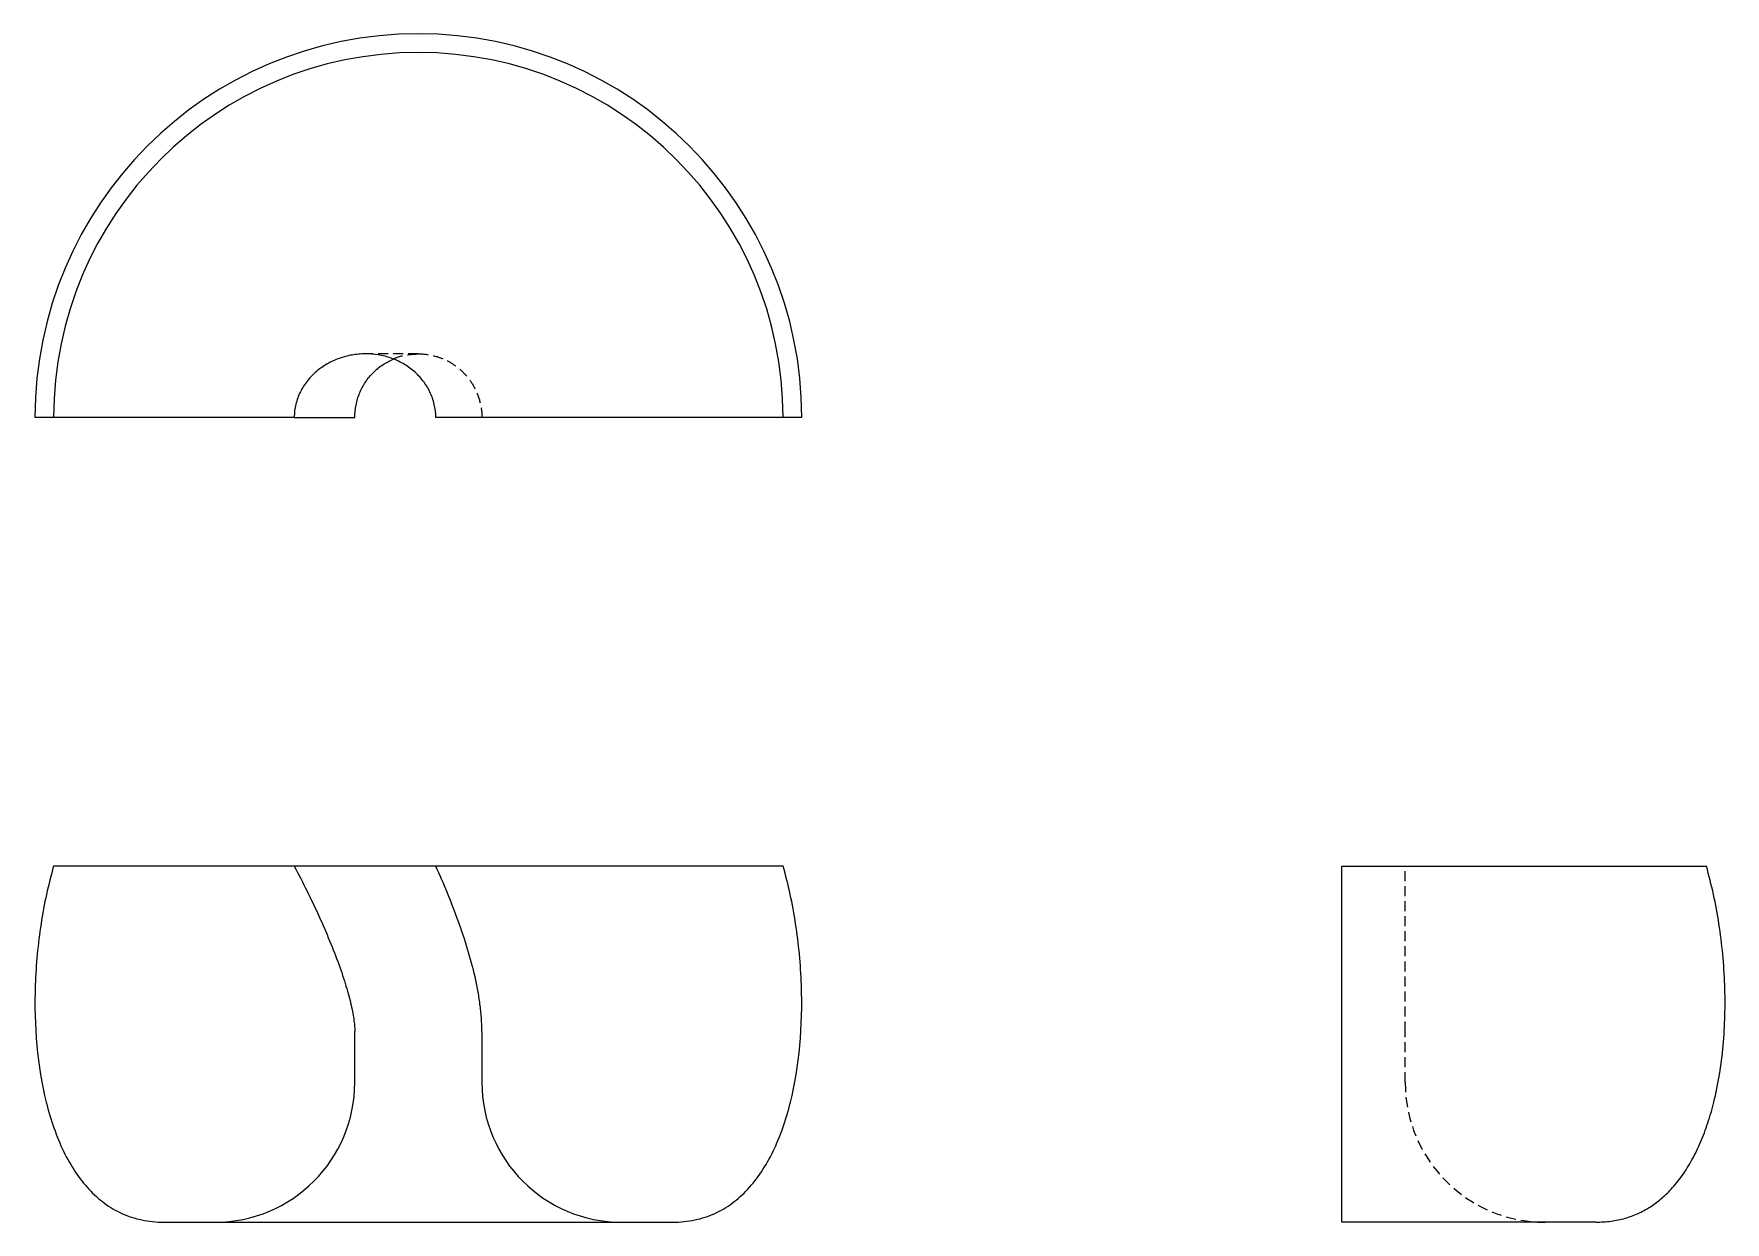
# Model space of a CAD drawing. Header units: millimetres. Extents: x 33 to 248, y 32 to 183.
import ezdxf

# ---------------------------------------------------------------- set-up
doc = ezdxf.new("R2010")
doc.units = ezdxf.units.MM
doc.linetypes.add('HIDDEN', pattern=[1.905, 1.27, -0.635])

msp = doc.modelspace()

# ---------------------------------------------------------------- linework, layer by layer
at = {"color": 7, "linetype": 'Continuous', "lineweight": 25}
for p, q in [((66.04, 133.92), (35.51, 133.92)), ((128.05, 133.92), (84, 133.92)), ((66.04, 77.02), (35.51, 77.02)), ((128.05, 77.02), (84, 77.02)), ((198.92, 77.02), (245.19, 77.02)), ((73.72, 49.61), (73.72, 56.06)), ((89.84, 56.06), (89.84, 49.61)), ((49.53, 31.88), (55.98, 31.88)), ((55.98, 31.88), (107.58, 31.88)), ((107.58, 31.88), (114.03, 31.88)), ((231.16, 31.88), (198.92, 31.88))]:
    msp.add_line(p, q, dxfattribs=at)
at = {"color": 7, "linetype": 'HIDDEN', "lineweight": 18}
msp.add_line((206.98, 49.61), (206.98, 56.06), dxfattribs=at)
at = {"color": 7, "linetype": 'Continuous', "lineweight": 25}
for centre, radius, start, end in [((81.78, 133.92), 48.64, 0.0005, 179.9996), ((81.78, 133.92), 46.27, 0, 180), ((55.98, 49.61), 17.74, 270, 0), ((107.58, 49.61), 17.74, 180, 270)]:
    msp.add_arc(centre, radius, start, end, dxfattribs=at)
at = {"color": 7, "linetype": 'HIDDEN', "lineweight": 18}
msp.add_arc((224.71, 49.61), 17.74, 180, 270, dxfattribs=at)
at = {"color": 7, "linetype": 'Continuous', "lineweight": 25}
for points, knots in [([(84, 133.92), (84, 134.48), (83.93, 135.03), (83.68, 136.12), (83.49, 136.65), (83.01, 137.66), (82.72, 138.13), (82.02, 139.02), (81.64, 139.42), (80.79, 140.15), (80.32, 140.47), (79.35, 141.02), (78.85, 141.25), (78.05, 141.53), (77.78, 141.61), (77.24, 141.75), (76.97, 141.8), (76.15, 141.94), (75.59, 141.98), (74.75, 141.98), (74.47, 141.96), (73.91, 141.91), (73.64, 141.88), (72.82, 141.73), (72.28, 141.59), (71.49, 141.31), (71.23, 141.2), (70.72, 140.97), (70.47, 140.84), (69.75, 140.43), (69.29, 140.12), (68.65, 139.57), (68.44, 139.38), (68.06, 138.98), (67.87, 138.77), (67.36, 138.12), (67.06, 137.66), (66.56, 136.65), (66.37, 136.12), (66.17, 135.31), (66.12, 135.04), (66.06, 134.48), (66.04, 134.2), (66.04, 133.92)], [0, 0, 0, 0, 0.0625, 0.0625, 0.125, 0.125, 0.1875, 0.1875, 0.25, 0.25, 0.3125, 0.3125, 0.375, 0.375, 0.40625, 0.40625, 0.4375, 0.4375, 0.5, 0.5, 0.53125, 0.53125, 0.5625, 0.5625, 0.625, 0.625, 0.65625, 0.65625, 0.6875, 0.6875, 0.75, 0.75, 0.78125, 0.78125, 0.8125, 0.8125, 0.875, 0.875, 0.9375, 0.9375, 0.96875, 0.96875, 1, 1, 1, 1]), ([(73.72, 133.92), (73.75, 134.44), (73.81, 135.5), (74.29, 137.02), (75.03, 138.42), (76.05, 139.65), (77.23, 140.65), (78.15, 141.09), (78.59, 141.31)], [0, 0, 0, 0, 0.16883, 0.337659, 0.506489, 0.675319, 0.844148, 1, 1, 1, 1]), ([(35.51, 133.92), (35.19, 133.92), (34.55, 133.92), (33.88, 133.92), (33.41, 133.92), (33.16, 133.92), (33.17, 133.92), (33.17, 133.92)], [0, 0, 0, 0, 0.210513, 0.427309, 0.648061, 0.870235, 1, 1, 1, 1]), ([(66.04, 133.92), (67.16, 133.92), (68.22, 133.92), (69.16, 133.92), (69.65, 133.92), (70.1, 133.92), (70.52, 133.92), (70.95, 133.92), (71.33, 133.92), (71.68, 133.92), (72.03, 133.92), (72.34, 133.92), (72.6, 133.92), (72.86, 133.92), (73.08, 133.92), (73.25, 133.92), (73.33, 133.92), (73.41, 133.92), (73.47, 133.92), (73.53, 133.92), (73.58, 133.92), (73.61, 133.92), (73.65, 133.92), (73.68, 133.92), (73.7, 133.92), (73.71, 133.92), (73.72, 133.92), (73.72, 133.92)], [0.852794, 0.852794, 0.852794, 0.852794, 0.8889331, 0.8889331, 0.8889331, 0.9074442, 0.9074442, 0.9074442, 0.9259554, 0.9259554, 0.9259554, 0.9444665, 0.9444665, 0.9444665, 0.9629777, 0.9629777, 0.9629777, 0.9722333, 0.9722333, 0.9722333, 0.9814888, 0.9814888, 0.9814888, 0.9907444, 0.9907444, 0.9907444, 1, 1, 1, 1]), ([(130.39, 133.92), (130.39, 133.92), (130.39, 133.92), (130.14, 133.92), (129.68, 133.92), (129.02, 133.92), (128.37, 133.92), (128.05, 133.92)], [0, 0, 0, 0, 0.145472, 0.357642, 0.569811, 0.784916, 1, 1, 1, 1]), ([(35.51, 77.02), (35.18, 75.86), (34.88, 74.66), (34.34, 72.22), (34.11, 70.97), (33.52, 67.16), (33.28, 64.56), (33, 56.77), (33.44, 51.61), (35.14, 44.82), (35.87, 42.73), (37.68, 39), (38.76, 37.38), (40.61, 35.39), (41.26, 34.8), (42.66, 33.77), (43.4, 33.33), (44.97, 32.63), (45.8, 32.35), (47.58, 31.98), (48.53, 31.88), (49.53, 31.88)], [0.5141856, 0.5141856, 0.5141856, 0.5141856, 0.544549, 0.544549, 0.5749124, 0.5749124, 0.6356392, 0.6356392, 0.7570928, 0.7570928, 0.8178196, 0.8178196, 0.8785464, 0.8785464, 0.9089098, 0.9089098, 0.9392732, 0.9392732, 0.9696366, 0.9696366, 1, 1, 1, 1]), ([(66.04, 77.02), (67.16, 74.91), (68.22, 72.78), (69.16, 70.7), (69.65, 69.63), (70.1, 68.59), (70.52, 67.56), (70.95, 66.54), (71.33, 65.54), (71.68, 64.58), (72.03, 63.62), (72.34, 62.69), (72.6, 61.82), (72.86, 60.96), (73.08, 60.14), (73.25, 59.4), (73.33, 59.03), (73.41, 58.68), (73.47, 58.35), (73.53, 58.02), (73.58, 57.71), (73.61, 57.42), (73.65, 57.14), (73.68, 56.88), (73.7, 56.65), (73.71, 56.42), (73.72, 56.22), (73.72, 56.06)], [0.852794, 0.852794, 0.852794, 0.852794, 0.8889331, 0.8889331, 0.8889331, 0.9074442, 0.9074442, 0.9074442, 0.9259554, 0.9259554, 0.9259554, 0.9444665, 0.9444665, 0.9444665, 0.9629777, 0.9629777, 0.9629777, 0.9722333, 0.9722333, 0.9722333, 0.9814888, 0.9814888, 0.9814888, 0.9907444, 0.9907444, 0.9907444, 1, 1, 1, 1]), ([(84, 77.02), (84, 77.02), (83.93, 77.02), (83.68, 77.02), (83.49, 77.02), (83.01, 77.02), (82.72, 77.02), (82.02, 77.02), (81.64, 77.02), (80.79, 77.02), (80.32, 77.02), (79.35, 77.02), (78.85, 77.02), (78.05, 77.02), (77.78, 77.02), (77.24, 77.02), (76.97, 77.02), (76.15, 77.02), (75.59, 77.02), (74.75, 77.02), (74.47, 77.02), (73.91, 77.02), (73.64, 77.02), (72.82, 77.02), (72.28, 77.02), (71.49, 77.02), (71.23, 77.02), (70.72, 77.02), (70.47, 77.02), (69.75, 77.02), (69.29, 77.02), (68.65, 77.02), (68.44, 77.02), (68.06, 77.02), (67.87, 77.02), (67.36, 77.02), (67.06, 77.02), (66.56, 77.02), (66.37, 77.02), (66.17, 77.02), (66.12, 77.02), (66.06, 77.02), (66.04, 77.02), (66.04, 77.02)], [0, 0, 0, 0, 0.0625, 0.0625, 0.125, 0.125, 0.1875, 0.1875, 0.25, 0.25, 0.3125, 0.3125, 0.375, 0.375, 0.40625, 0.40625, 0.4375, 0.4375, 0.5, 0.5, 0.53125, 0.53125, 0.5625, 0.5625, 0.625, 0.625, 0.65625, 0.65625, 0.6875, 0.6875, 0.75, 0.75, 0.78125, 0.78125, 0.8125, 0.8125, 0.875, 0.875, 0.9375, 0.9375, 0.96875, 0.96875, 1, 1, 1, 1]), ([(89.84, 56.06), (89.84, 56.65), (89.82, 57.23), (89.78, 57.81), (89.74, 58.39), (89.68, 58.97), (89.6, 59.54), (89.52, 60.12), (89.43, 60.69), (89.32, 61.27), (89.22, 61.84), (89.1, 62.42), (88.97, 63), (88.7, 64.15), (88.39, 65.32), (88.03, 66.49), (87.68, 67.67), (87.28, 68.86), (86.84, 70.07), (86.41, 71.27), (85.94, 72.48), (85.43, 73.7), (84.98, 74.8), (84.5, 75.91), (84, 77.02)], [0.8907246, 0.8907246, 0.8907246, 0.8907246, 0.8999801, 0.8999801, 0.8999801, 0.9092357, 0.9092357, 0.9092357, 0.9184913, 0.9184913, 0.9184913, 0.9277469, 0.9277469, 0.9277469, 0.946258, 0.946258, 0.946258, 0.9647692, 0.9647692, 0.9647692, 0.9832803, 0.9832803, 0.9832803, 1, 1, 1, 1]), ([(114.03, 31.88), (115.03, 31.88), (115.98, 31.98), (117.76, 32.35), (118.59, 32.63), (120.16, 33.33), (120.9, 33.77), (122.3, 34.8), (122.95, 35.39), (124.8, 37.38), (125.88, 39), (127.69, 42.73), (128.43, 44.82), (130.12, 51.61), (130.56, 56.77), (130.28, 64.56), (130.04, 67.16), (129.45, 70.97), (129.22, 72.22), (128.69, 74.66), (128.39, 75.86), (128.05, 77.02)], [0, 0, 0, 0, 0.0625, 0.0625, 0.125, 0.125, 0.1875, 0.1875, 0.25, 0.25, 0.375, 0.375, 0.5, 0.5, 0.75, 0.75, 0.875, 0.875, 0.9375, 0.9375, 1, 1, 1, 1]), ([(198.92, 31.88), (198.92, 31.88), (198.92, 31.98), (198.92, 32.35), (198.92, 32.63), (198.92, 33.33), (198.92, 33.77), (198.92, 34.8), (198.92, 35.39), (198.92, 37.38), (198.92, 39), (198.92, 42.73), (198.92, 44.82), (198.92, 51.61), (198.92, 56.77), (198.92, 64.56), (198.92, 67.16), (198.92, 70.97), (198.92, 72.22), (198.92, 74.66), (198.92, 75.86), (198.92, 77.02)], [0, 0, 0, 0, 0.0625, 0.0625, 0.125, 0.125, 0.1875, 0.1875, 0.25, 0.25, 0.375, 0.375, 0.5, 0.5, 0.75, 0.75, 0.875, 0.875, 0.9375, 0.9375, 1, 1, 1, 1]), ([(231.16, 31.88), (231.81, 31.9), (233.06, 31.95), (234.86, 32.33), (236.52, 32.94), (238.05, 33.77), (239.45, 34.8), (240.84, 36.13), (242.17, 37.79), (243.41, 39.79), (244.49, 42.03), (245.41, 44.48), (246.23, 47.35), (246.9, 50.63), (247.36, 54.3), (247.57, 58.1), (247.55, 61.97), (247.3, 65.85), (246.82, 69.68), (246.14, 73.42), (245.5, 75.83), (245.19, 77.02)], [0, 0, 0, 0, 0.036293, 0.070306, 0.102953, 0.135113, 0.167551, 0.20087, 0.242602, 0.286629, 0.333133, 0.382098, 0.433367, 0.500312, 0.569881, 0.641376, 0.71403, 0.787039, 0.859581, 0.930823, 1, 1, 1, 1])]:
    msp.add_open_spline(points, degree=3, knots=knots, dxfattribs=at)
at = {"color": 7, "linetype": 'HIDDEN', "lineweight": 18}
for points, knots in [([(81.78, 141.98), (81.76, 141.98), (81.72, 141.98), (81.43, 141.98), (80.98, 141.98), (80.35, 141.98), (79.47, 141.98), (78.28, 141.98), (76.8, 141.98), (75.66, 141.98), (75.09, 141.98)], [0, 0, 0, 0, 0.076156, 0.162548, 0.259432, 0.36679, 0.484353, 0.644871, 0.81906, 1, 1, 1, 1]), ([(78.59, 141.31), (78.62, 141.33), (79.12, 141.6), (80.21, 141.87), (81.26, 141.94), (81.78, 141.98)], [0, 0, 0, 0, 0.0370128, 0.5185064, 1, 1, 1, 1]), ([(81.78, 141.98), (82.45, 141.98), (83.21, 141.9), (84.04, 141.65), (84.45, 141.53), (84.88, 141.37), (85.31, 141.16), (85.75, 140.95), (86.19, 140.69), (86.62, 140.37), (87.05, 140.04), (87.47, 139.66), (87.85, 139.22), (88.24, 138.77), (88.6, 138.27), (88.89, 137.71), (89.19, 137.15), (89.43, 136.54), (89.59, 135.9), (89.76, 135.26), (89.84, 134.59), (89.84, 133.92)], [0.5, 0.5, 0.5, 0.5, 0.5625, 0.5625, 0.5625, 0.59375, 0.59375, 0.59375, 0.625, 0.625, 0.625, 0.65625, 0.65625, 0.65625, 0.6875, 0.6875, 0.6875, 0.71875, 0.71875, 0.71875, 0.75, 0.75, 0.75, 0.75]), ([(206.98, 56.06), (206.98, 56.7), (206.98, 58.05), (206.98, 60.15), (206.98, 62.42), (206.98, 64.84), (206.98, 67.6), (206.98, 70.69), (206.98, 73.93), (206.98, 76.03), (206.98, 77.02)], [0, 0, 0, 0, 0.086352, 0.182512, 0.287906, 0.401697, 0.522889, 0.683104, 0.850888, 1, 1, 1, 1])]:
    msp.add_open_spline(points, degree=3, knots=knots, dxfattribs=at)

doc.saveas('drawing.dxf')
